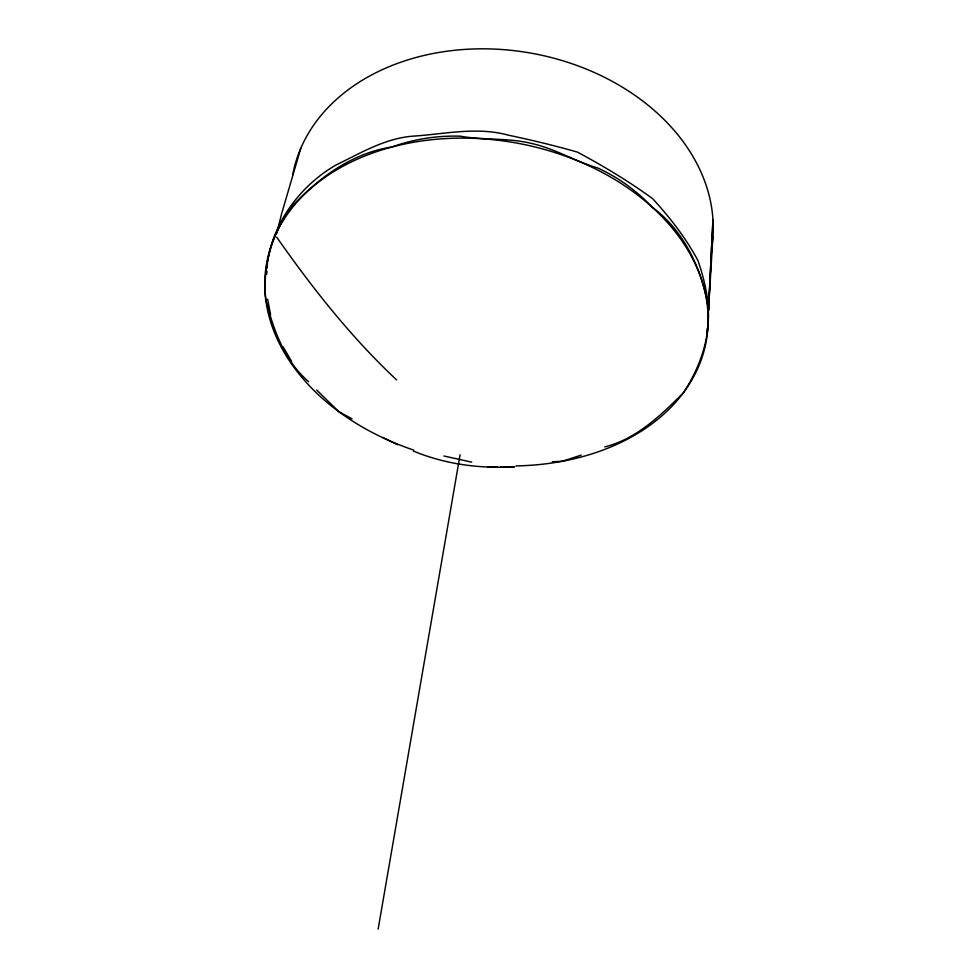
<?xml version="1.0" encoding="UTF-8"?>
<svg xmlns="http://www.w3.org/2000/svg" width="978" height="978" viewBox="0 0 978 978"><rect width="100%" height="100%" fill="white"/><g stroke="black" fill="none" stroke-linecap="round" stroke-linejoin="round"><path stroke-width="1.47" d="M708.451 310.711L712.974 219.854L708.451 310.711L712.95 235.845M707.669 326.346C710.346 304.048 705.138 281.774 698.023 260.759C685.994 238.021 669.979 217.691 652.705 198.73C628.842 181.285 603.426 166.052 577.387 152.103C554.648 145.6 531.641 140.062 508.499 135.208C477.863 126.651 446.054 133.754 415.014 136.028C386.298 137.531 361.053 152.849 335.784 165.148C300.857 185.38 273.547 221.468 267.569 261.945M266.762 274.109L266.97 271.077M267.165 268.033L267.471 263.461M276.652 233.632L281.652 213.595L300.796 148.253M378.144 929.1L460.076 454.782M706.629 332.202L707.412 327.813M604.759 446.922C636.519 438.939 660.553 415.528 683.145 393.095C701.312 365.674 712.473 332.618 706.984 299.512C699.331 264.011 681.886 228.876 651.971 207.018C636.58 190.588 618.133 177.336 597.668 167.959C574.966 161.236 554.648 148.497 531.396 143.411C507.973 137.69 483.792 140.355 460.161 136.174C436.86 135.477 413.657 139.169 391.726 147.055C352.728 152.898 319.464 177.238 293.021 205.197C272.165 231.664 262.459 265.735 265.723 299.219C273.302 329.574 284.427 360.748 308.693 381.799M581.213 455.112L562.448 461.274L552.301 461.763M413.449 451.102C445.442 464.318 480.32 468.939 514.758 466.714L500.907 466.836M488.022 466.983L497.704 466.897M471.738 462.154L443.914 456.005M382.618 437.435L397.704 444.758M352.056 418.841L338.694 411.567L316.676 390.014M396.652 379.941C351.298 337.459 312.202 287.874 276.701 237.153M283.107 346.872L291.542 361.273M267.654 299.219L270.588 314.843M292.666 174.928A212.605 162.14 9.8 0 1 530.284 53.008A212.605 162.14 9.8 0 1 711.458 248.51M413.792 450.112A223.228 161.81 9.8 0 1 317.153 183.192A223.228 161.81 9.8 0 1 680.871 239.414A223.228 161.81 9.8 0 1 516.005 465.907"/></g></svg>
